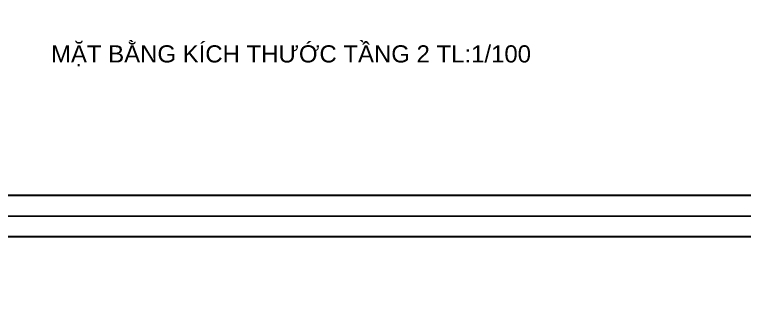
# Model space of a CAD drawing. Header units: inches. Extents: x 236662 to 497023, y -248575 to 81795.
# Drawn here: x 329870 to 344772, y -30146 to -24294 of the extents above; entities that cross this region are included whole.
import ezdxf

# ---------------------------------------------------------------- set-up
doc = ezdxf.new("R2010")
doc.units = ezdxf.units.IN
doc.header["$LTSCALE"] = 10
doc.header["$MEASUREMENT"] = 0
doc.layers.add('01. HP_TEXT', color=9, linetype='Continuous')
doc.layers.add('02. HP_BE TONG', color=1, linetype='Continuous', lineweight=35)
doc.layers.add('06. HP_THAY 1', color=134, linetype='Continuous', lineweight=15)
doc.layers.add('Tpl_Bound', color=1, linetype='Continuous', plot=False)
doc.styles.add('TEXT (none)', font='arial.ttf')

# ---------------------------------------------------------------- blocks, each defined once
blk = doc.blocks.new('KHUNG TEN A-3')
at = {"layer": '02. HP_BE TONG', "color": 1, "const_width": 0.5}
blk.add_lwpolyline([(15, 5), (415, 5), (415, 292), (15, 292)], close=True, dxfattribs=at)
at = {"layer": '06. HP_THAY 1'}
blk.add_lwpolyline([(0, 297), (420, 297), (420, 0), (0, 0)], close=True, dxfattribs=at)
at = {"layer": 'Defpoints'}
blk.add_lwpolyline([(0, 0), (420, 0), (420, 297), (0, 297)], close=True, dxfattribs=at)

msp = doc.modelspace()

# ---------------------------------------------------------------- linework, layer by layer
at = {"layer": 'Tpl_Bound', "color": 1}
for points in [[(317662, -28403.8), (317662, -3500.1), (353071.4, -3500.1), (353071.4, -28403.8)], [(317662, -53307.6), (317662, -28403.8), (353071.4, -28403.8), (353071.4, -53307.6)]]:
    msp.add_lwpolyline(points, close=True, dxfattribs=at)

# ---------------------------------------------------------------- block references
at = {"color": 1, "xscale": 83.85096877510341, "yscale": 83.85096877510341, "zscale": 83.85096877510341}
for p in [(317662, -28403.8, 10.3), (317662, -53307.6, 20.6)]:
    msp.add_blockref('KHUNG TEN A-3', p, dxfattribs=at)

# ---------------------------------------------------------------- texts
at = {"layer": '01. HP_TEXT', "style": 'TEXT (none)'}
msp.add_text('MẶT BẰNG KÍCH THƯỚC TẦNG 2 TL:1/100', height=350, dxfattribs=at).set_placement((330613.3, -25270.8, 6.3))

doc.saveas('drawing.dxf')
